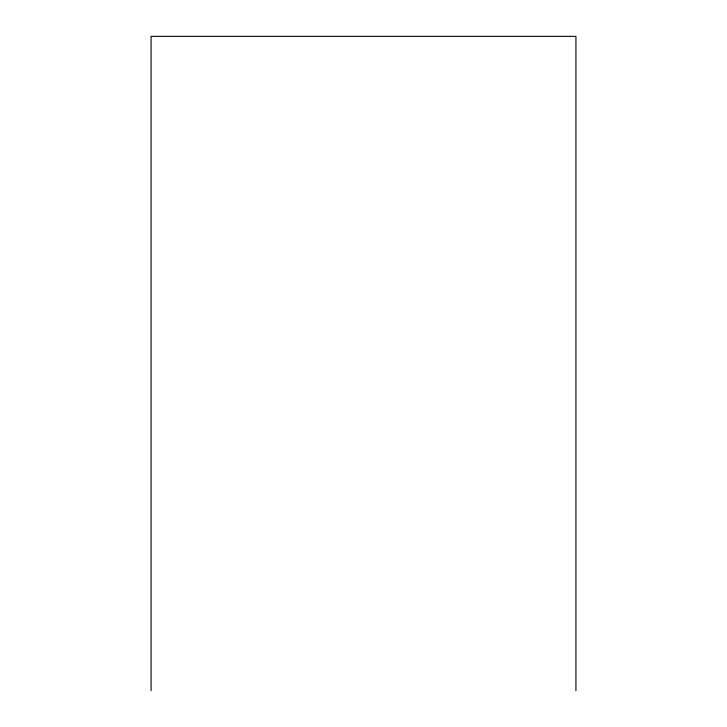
<?xml version="1.0" encoding="UTF-8"?>
<svg xmlns="http://www.w3.org/2000/svg" width="727" height="727" viewBox="0 0 727 727"><rect width="100%" height="100%" fill="white"/><g stroke="black" fill="none" stroke-linecap="round" stroke-linejoin="round"><path stroke-width="1.09" d="M575.929 690.65L575.929 36.35L151.071 36.35L151.071 690.65"/></g></svg>
